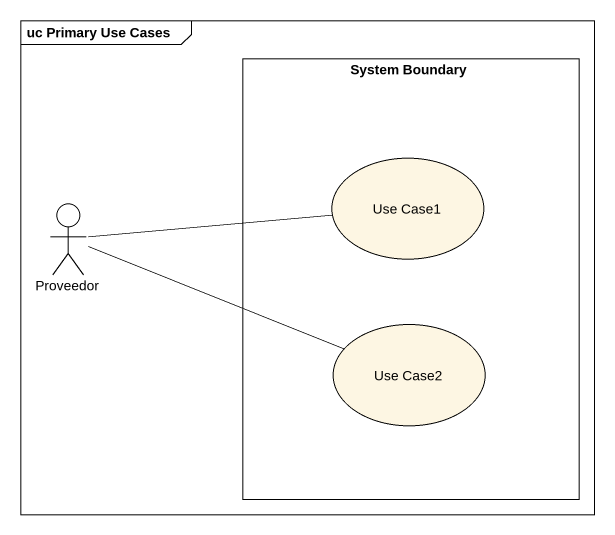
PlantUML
@startuml
mainframe uc Primary Use Cases
rectangle "System Boundary" as System_Boundary {
  usecase "Use Case1" as Use_Case1
  usecase "Use Case2" as Use_Case2
}
actor Proveedor
Proveedor -right- Use_Case1
Proveedor -right- Use_Case2
@enduml
